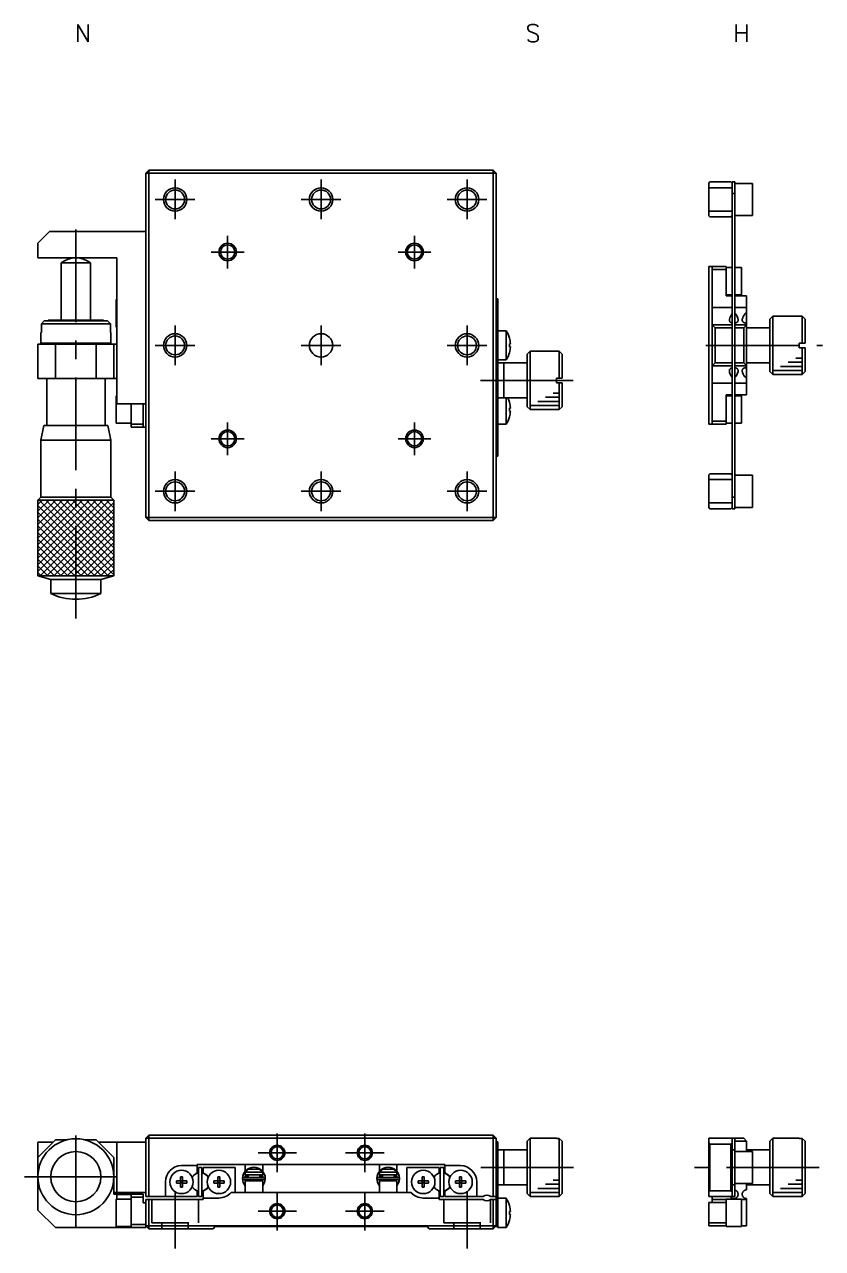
# Model space of a CAD drawing. Extents: x -2 to 326, y -8 to 216.
# Drawn here: x 189 to 325.7, y 6.6 to 216.3 of the extents above; entities that cross this region are included whole.
import ezdxf

# ---------------------------------------------------------------- set-up
doc = ezdxf.new("R2010")
doc.units = 0
doc.header["$LTSCALE"] = 0.5
doc.linetypes.add('CENTER', pattern=[50.8, 31.75, -6.35, 6.35, -6.35])
doc.linetypes.add('DASHED', pattern=[19.05, 12.7, -6.35])
for name, color, linetype in [('MSM_CENTER', 1, 'CENTER'), ('MSM_CONTINUOUS', 7, 'CONTINUOUS'), ('MSM_DASHED', 4, 'DASHED'), ('MSM_NARROW', 5, 'CONTINUOUS'), ('MSM_PART_NUMBER', 7, 'CONTINUOUS')]:
    doc.layers.add(name, color=color, linetype=linetype)
doc.styles.get("Standard").update_dxf_attribs({"font": 'txt.shx', "height": 3, "bigfont": 'bigfont.shx'})

msp = doc.modelspace()

# ---------------------------------------------------------------- linework, layer by layer
at = {"layer": 'MSM_CENTER'}
for p, q in [((214.81, 182.95), (214.81, 189.75)), ((239.81, 182.95), (239.81, 189.75)), ((264.81, 182.95), (264.81, 189.75)), ((211.41, 186.35), (218.21, 186.35)), ((236.41, 186.35), (243.21, 186.35)), ((261.41, 186.35), (268.21, 186.35)), ((197.81, 114.55), (197.81, 182.15)), ((223.81, 174.55), (223.81, 180.15)), ((255.81, 174.55), (255.81, 180.15)), ((221.01, 177.35), (226.61, 177.35)), ((253.01, 177.35), (258.61, 177.35)), ((214.81, 157.95), (214.81, 164.75)), ((239.81, 157.95), (239.81, 164.75)), ((264.81, 157.95), (264.81, 164.75)), ((211.41, 161.35), (218.21, 161.35)), ((236.41, 161.35), (243.21, 161.35)), ((261.41, 161.35), (268.21, 161.35)), ((305.7, 161.35), (325.7, 161.35)), ((267.11, 155.35), (284.11, 155.35)), ((223.81, 142.55), (223.81, 148.15)), ((255.81, 142.55), (255.81, 148.15)), ((221.01, 145.35), (226.61, 145.35)), ((253.01, 145.35), (258.61, 145.35)), ((214.81, 132.95), (214.81, 139.75)), ((239.81, 132.95), (239.81, 139.75)), ((264.81, 132.95), (264.81, 139.75)), ((211.41, 136.35), (218.21, 136.35)), ((236.41, 136.35), (243.21, 136.35)), ((261.41, 136.35), (268.21, 136.35)), ((197.81, 10.1), (197.81, 27.7)), ((232.31, 19.7), (232.31, 26.3)), ((247.31, 19.7), (247.31, 26.3)), ((229.01, 23), (235.61, 23)), ((244.01, 23), (250.61, 23)), ((189.01, 18.9), (206.61, 18.9)), ((267.16, 20.5), (283.56, 20.5)), ((325.15, 20.5), (303.75, 20.5)), ((214.81, 16.4), (214.81, 6.6)), ((232.31, 9.7), (232.31, 16.3)), ((247.31, 9.7), (247.31, 16.3)), ((264.81, 16.4), (264.81, 6.6)), ((229.01, 13), (235.61, 13)), ((244.01, 13), (250.61, 13))]:
    msp.add_line(p, q, dxfattribs=at)
at = {"layer": 'MSM_CONTINUOUS'}
for p, q in [((210.31, 191.35), (209.81, 190.85)), ((210.31, 131.35), (210.31, 191.35)), ((210.31, 191.35), (269.31, 191.35)), ((269.31, 131.35), (269.31, 191.35)), ((269.81, 190.85), (269.31, 191.35)), ((209.81, 131.85), (209.81, 190.85)), ((269.81, 190.85), (209.81, 190.85)), ((269.81, 190.85), (269.81, 131.85)), ((306.4, 189.35), (306.2, 189.15)), ((306.2, 189.15), (306.2, 183.55)), ((306.4, 189.35), (310, 189.35)), ((310.2, 189.15), (310, 189.35)), ((310.2, 133.35), (310.2, 189.35)), ((310.2, 189.35), (310.7, 189.35)), ((310.7, 189.35), (310.7, 133.35)), ((313.7, 189.1), (310.7, 189.1)), ((313.7, 183.6), (313.7, 189.1)), ((310.2, 188.35), (306.2, 188.35)), ((310.7, 187.35), (310.2, 187.35)), ((306.2, 184.35), (310.2, 184.35)), ((306.2, 183.55), (306.4, 183.35)), ((310, 183.35), (306.4, 183.35)), ((310, 183.35), (310.2, 183.55)), ((310.7, 183.6), (313.7, 183.6)), ((193.31, 180.85), (191.31, 178.85)), ((209.81, 180.85), (193.31, 180.85)), ((191.31, 176.35), (191.31, 178.85)), ((204.81, 176.35), (191.31, 176.35)), ((204.81, 176.35), (204.81, 151.35)), ((195.31, 175.47), (195.31, 165.65)), ((200.31, 175.47), (195.31, 175.47)), ((200.31, 165.65), (200.31, 175.47)), ((306.2, 174.85), (306.2, 147.85)), ((306.2, 174.85), (309.2, 174.85)), ((306.8, 147.85), (306.8, 174.85)), ((309.2, 174.35), (306.8, 174.35)), ((309.2, 169.85), (309.2, 174.85)), ((310.2, 174.7), (309.2, 174.7)), ((311.8, 174.7), (310.7, 174.7)), ((311.8, 170), (311.8, 174.7)), ((309.2, 170), (310.2, 170)), ((310.7, 170), (311.8, 170)), ((204.71, 169.2), (204.71, 164.5)), ((204.81, 169.2), (204.71, 169.2)), ((269.81, 169.35), (270.11, 169.35)), ((270.11, 169.35), (270.11, 142.35)), ((306.8, 167.85), (310.2, 167.85)), ((310.2, 169.85), (309.2, 169.85)), ((312.7, 169.85), (310.7, 169.85)), ((310.7, 167.85), (312.7, 167.85)), ((312.7, 169.85), (312.7, 152.85)), ((270.11, 167.35), (269.81, 167.35)), ((309.75, 165.71), (309.75, 165.82)), ((309.75, 165.7), (309.75, 165.71)), ((309.75, 165.66), (309.75, 165.7)), ((310.7, 166.83), (310.77, 166.76)), ((311.25, 165.71), (311.24, 165.67)), ((311.95, 165.71), (311.96, 165.85)), ((311.95, 165.7), (311.95, 165.71)), ((311.95, 165.66), (311.95, 165.7)), ((312.4, 166.74), (312.49, 166.83)), ((312.49, 166.83), (312.59, 166.89)), ((312.59, 166.89), (312.7, 166.91)), ((317.2, 166.35), (316.7, 165.85)), ((316.7, 156.85), (316.7, 165.85)), ((317.2, 166.35), (317.2, 156.35)), ((322.2, 166.35), (317.2, 166.35)), ((322.7, 165.85), (322.2, 166.35)), ((322.2, 161.75), (322.2, 166.35)), ((322.7, 165.85), (322.7, 161.75)), ((191.9, 165.05), (192.4, 165.55)), ((203.73, 165.05), (191.9, 165.05)), ((191.9, 163.55), (191.9, 165.05)), ((192.4, 165.55), (203.22, 165.55)), ((202.56, 165.65), (193.06, 165.65)), ((193.06, 165.65), (193.06, 165.55)), ((202.56, 165.55), (202.56, 165.65)), ((203.22, 165.55), (203.73, 165.05)), ((203.73, 165.05), (203.73, 163.55)), ((204.71, 164.5), (204.81, 164.5)), ((271.5, 163.85), (270.11, 163.85)), ((271.5, 163.85), (271.5, 158.85)), ((306.8, 164.85), (310.2, 164.85)), ((306.8, 164.85), (307.3, 164.35)), ((310.2, 164.35), (307.3, 164.35)), ((307.3, 164.35), (307.3, 158.35)), ((309.75, 165.62), (309.75, 165.66)), ((309.76, 165.58), (309.75, 165.62)), ((309.77, 165.54), (309.76, 165.58)), ((309.78, 165.51), (309.77, 165.54)), ((309.79, 165.49), (309.78, 165.51)), ((309.8, 165.46), (309.79, 165.49)), ((309.82, 165.43), (309.8, 165.46)), ((309.83, 165.41), (309.82, 165.43)), ((309.85, 165.39), (309.83, 165.41)), ((309.87, 165.37), (309.85, 165.39)), ((309.89, 165.35), (309.87, 165.37)), ((309.92, 165.33), (309.89, 165.35)), ((309.94, 165.31), (309.92, 165.33)), ((309.97, 165.29), (309.94, 165.31)), ((310, 165.28), (309.97, 165.29)), ((310.02, 165.26), (310, 165.28)), ((310.05, 165.25), (310.02, 165.26)), ((310.07, 165.24), (310.05, 165.25)), ((310.1, 165.23), (310.07, 165.24)), ((310.13, 165.22), (310.1, 165.23)), ((310.16, 165.21), (310.13, 165.22)), ((310.2, 165.2), (310.16, 165.21)), ((310.72, 165.19), (310.7, 165.18)), ((310.7, 164.85), (312.7, 164.85)), ((312.2, 164.35), (310.7, 164.35)), ((310.74, 165.19), (310.72, 165.19)), ((310.77, 165.2), (310.74, 165.19)), ((310.8, 165.2), (310.77, 165.2)), ((310.83, 165.21), (310.8, 165.2)), ((310.86, 165.22), (310.83, 165.21)), ((310.89, 165.23), (310.86, 165.22)), ((310.91, 165.24), (310.89, 165.23)), ((310.94, 165.25), (310.91, 165.24)), ((310.96, 165.26), (310.94, 165.25)), ((310.99, 165.27), (310.96, 165.26)), ((311.01, 165.29), (310.99, 165.27)), ((311.04, 165.3), (311.01, 165.29)), ((311.06, 165.32), (311.04, 165.3)), ((311.08, 165.34), (311.06, 165.32)), ((311.11, 165.35), (311.08, 165.34)), ((311.12, 165.37), (311.11, 165.35)), ((311.14, 165.39), (311.12, 165.37)), ((311.16, 165.42), (311.14, 165.39)), ((311.18, 165.44), (311.16, 165.42)), ((311.19, 165.47), (311.18, 165.44)), ((311.21, 165.49), (311.19, 165.47)), ((311.22, 165.52), (311.21, 165.49)), ((311.23, 165.55), (311.22, 165.52)), ((311.24, 165.63), (311.23, 165.58)), ((311.23, 165.58), (311.23, 165.55)), ((311.24, 165.67), (311.24, 165.63)), ((311.95, 165.63), (311.95, 165.66)), ((311.96, 165.59), (311.95, 165.63)), ((311.96, 165.56), (311.96, 165.59)), ((311.97, 165.53), (311.96, 165.56)), ((311.99, 165.49), (311.97, 165.53)), ((312, 165.46), (311.99, 165.49)), ((312.01, 165.44), (312, 165.46)), ((312.03, 165.42), (312.01, 165.44)), ((312.05, 165.39), (312.03, 165.42)), ((312.07, 165.37), (312.05, 165.39)), ((312.09, 165.35), (312.07, 165.37)), ((312.11, 165.33), (312.09, 165.35)), ((312.13, 165.31), (312.11, 165.33)), ((312.16, 165.3), (312.13, 165.31)), ((312.18, 165.28), (312.16, 165.3)), ((312.21, 165.27), (312.18, 165.28)), ((312.2, 164.35), (312.7, 164.85)), ((312.2, 158.35), (312.2, 164.35)), ((312.24, 165.25), (312.21, 165.27)), ((312.27, 165.24), (312.24, 165.25)), ((312.3, 165.23), (312.27, 165.24)), ((312.32, 165.22), (312.3, 165.23)), ((312.35, 165.21), (312.32, 165.22)), ((312.38, 165.21), (312.35, 165.21)), ((312.41, 165.2), (312.38, 165.21)), ((312.44, 165.19), (312.41, 165.2)), ((312.47, 165.19), (312.44, 165.19)), ((312.5, 165.18), (312.47, 165.19)), ((312.53, 165.18), (312.5, 165.18)), ((312.56, 165.18), (312.53, 165.18)), ((312.6, 165.17), (312.56, 165.18)), ((312.63, 165.17), (312.6, 165.17)), ((312.66, 165.17), (312.63, 165.17)), ((312.7, 165.17), (312.66, 165.17)), ((316.7, 164.35), (312.7, 164.35)), ((191.31, 155.65), (191.31, 161.55)), ((191.31, 161.55), (204.81, 161.55)), ((191.81, 163.55), (191.81, 161.75)), ((191.81, 163.55), (191.9, 163.55)), ((191.81, 161.75), (203.81, 161.75)), ((191.81, 161.75), (192.01, 161.55)), ((194.31, 161.55), (194.31, 155.65)), ((201.31, 155.65), (201.31, 161.55)), ((203.61, 161.55), (203.81, 161.75)), ((203.73, 163.55), (203.81, 163.55)), ((203.81, 161.75), (203.81, 163.55)), ((204.31, 161.55), (204.31, 155.65)), ((272.07, 162.61), (272.08, 162.61)), ((272.07, 161.61), (272.25, 161.61)), ((321.7, 161.75), (321.7, 160.95)), ((322.7, 161.75), (321.7, 161.75)), ((272.25, 161.09), (272.07, 161.09)), ((272.08, 160.09), (272.07, 160.09)), ((275.61, 160.35), (275.11, 159.85)), ((275.11, 150.85), (275.11, 159.85)), ((280.61, 160.35), (275.61, 160.35)), ((275.61, 160.35), (275.61, 150.35)), ((280.61, 155.75), (280.61, 160.35)), ((281.11, 159.85), (280.61, 160.35)), ((281.11, 159.85), (281.11, 155.75)), ((321.7, 160.95), (322.7, 160.95)), ((322.2, 156.35), (322.2, 160.95)), ((322.7, 160.95), (322.7, 156.85)), ((270.11, 158.85), (271.5, 158.85)), ((275.11, 158.35), (270.11, 158.35)), ((271.11, 152.35), (271.11, 158.35)), ((307.3, 158.35), (306.8, 157.85)), ((310.2, 157.85), (306.8, 157.85)), ((307.3, 158.35), (310.2, 158.35)), ((309.84, 157.3), (309.86, 157.32)), ((309.86, 157.32), (309.88, 157.34)), ((309.88, 157.34), (309.9, 157.36)), ((309.9, 157.36), (309.92, 157.38)), ((309.92, 157.38), (309.94, 157.39)), ((309.94, 157.39), (309.97, 157.41)), ((309.97, 157.41), (309.99, 157.42)), ((309.99, 157.42), (310.02, 157.43)), ((310.02, 157.43), (310.04, 157.45)), ((310.04, 157.45), (310.07, 157.46)), ((310.07, 157.46), (310.1, 157.47)), ((310.1, 157.47), (310.13, 157.48)), ((310.13, 157.48), (310.16, 157.49)), ((310.16, 157.49), (310.2, 157.5)), ((310.7, 158.35), (312.2, 158.35)), ((312.7, 157.85), (310.7, 157.85)), ((310.7, 157.52), (310.73, 157.51)), ((310.73, 157.51), (310.76, 157.5)), ((310.76, 157.5), (310.79, 157.5)), ((310.79, 157.5), (310.82, 157.49)), ((310.82, 157.49), (310.85, 157.48)), ((310.85, 157.48), (310.88, 157.47)), ((310.88, 157.47), (310.91, 157.46)), ((310.91, 157.46), (310.93, 157.45)), ((310.93, 157.45), (310.96, 157.44)), ((310.96, 157.44), (310.98, 157.43)), ((310.98, 157.43), (311.01, 157.42)), ((311.01, 157.42), (311.03, 157.4)), ((311.03, 157.4), (311.05, 157.39)), ((311.05, 157.39), (311.07, 157.37)), ((311.07, 157.37), (311.1, 157.35)), ((311.1, 157.35), (311.12, 157.33)), ((311.12, 157.33), (311.14, 157.31)), ((311.14, 157.31), (311.15, 157.29)), ((312.03, 157.29), (312.05, 157.31)), ((312.05, 157.31), (312.07, 157.33)), ((312.07, 157.33), (312.09, 157.35)), ((312.09, 157.35), (312.12, 157.37)), ((312.12, 157.37), (312.14, 157.39)), ((312.14, 157.39), (312.16, 157.4)), ((312.16, 157.4), (312.18, 157.42)), ((312.18, 157.42), (312.21, 157.43)), ((312.7, 157.85), (312.2, 158.35)), ((312.21, 157.43), (312.24, 157.44)), ((312.24, 157.44), (312.27, 157.46)), ((312.27, 157.46), (312.3, 157.47)), ((312.3, 157.47), (312.33, 157.48)), ((312.33, 157.48), (312.35, 157.49)), ((312.35, 157.49), (312.38, 157.49)), ((312.38, 157.49), (312.41, 157.5)), ((312.41, 157.5), (312.44, 157.51)), ((312.44, 157.51), (312.47, 157.51)), ((312.47, 157.51), (312.5, 157.52)), ((312.5, 157.52), (312.53, 157.52)), ((312.53, 157.52), (312.56, 157.52)), ((312.56, 157.52), (312.59, 157.53)), ((312.59, 157.53), (312.63, 157.53)), ((312.63, 157.53), (312.66, 157.53)), ((312.66, 157.53), (312.7, 157.53)), ((312.7, 158.35), (316.7, 158.35)), ((204.81, 155.65), (191.31, 155.65)), ((192.81, 155.65), (192.81, 147.6)), ((202.81, 147.6), (202.81, 155.65)), ((280.11, 155.75), (280.11, 154.95)), ((281.11, 155.75), (280.11, 155.75)), ((309.75, 157.1), (309.76, 157.13)), ((309.75, 157.07), (309.75, 157.1)), ((309.75, 157.03), (309.75, 157.07)), ((309.75, 156.99), (309.75, 157.03)), ((309.75, 156.99), (309.75, 156.99)), ((309.76, 157.13), (309.77, 157.17)), ((309.77, 157.17), (309.78, 157.2)), ((309.78, 157.2), (309.8, 157.23)), ((309.8, 157.23), (309.81, 157.25)), ((309.81, 157.25), (309.82, 157.27)), ((309.82, 157.27), (309.84, 157.3)), ((311.15, 157.29), (311.17, 157.27)), ((311.17, 157.27), (311.19, 157.24)), ((311.19, 157.24), (311.2, 157.21)), ((311.2, 157.21), (311.21, 157.18)), ((311.21, 157.18), (311.22, 157.15)), ((311.22, 157.15), (311.23, 157.12)), ((311.23, 157.12), (311.24, 157.08)), ((311.25, 156.99), (311.23, 156.86)), ((311.24, 157.08), (311.24, 157.05)), ((311.24, 157.05), (311.24, 157.01)), ((311.24, 157.01), (311.25, 156.99)), ((311.95, 157.07), (311.96, 157.11)), ((311.95, 157.03), (311.95, 157.07)), ((311.95, 156.99), (311.95, 157.03)), ((311.96, 157.15), (311.98, 157.18)), ((311.96, 157.11), (311.96, 157.15)), ((311.98, 157.18), (311.99, 157.22)), ((311.99, 157.22), (312, 157.24)), ((312, 157.24), (312.02, 157.27)), ((312.02, 157.27), (312.03, 157.29)), ((312.49, 155.87), (312.4, 155.95)), ((312.58, 155.81), (312.49, 155.87)), ((312.7, 155.79), (312.58, 155.81)), ((316.7, 156.85), (317.2, 156.35)), ((317.2, 156.35), (322.2, 156.35)), ((322.2, 156.35), (322.7, 156.85)), ((280.11, 154.95), (281.11, 154.95)), ((280.61, 150.35), (280.61, 154.95)), ((281.11, 154.95), (281.11, 150.85)), ((306.8, 154.85), (310.2, 154.85)), ((310.7, 154.85), (312.7, 154.85)), ((204.71, 152.7), (204.71, 148)), ((204.81, 152.7), (204.71, 152.7)), ((209.81, 151.35), (204.81, 151.35)), ((207.31, 147.35), (207.31, 151.35)), ((209.31, 151.35), (209.31, 147.35)), ((270.11, 152.35), (275.11, 152.35)), ((271.5, 152.35), (271.5, 147.85)), ((272.07, 151.61), (272.08, 151.61)), ((309.2, 147.85), (309.2, 152.85)), ((309.2, 152.85), (310.2, 152.85)), ((310.2, 152.7), (309.2, 152.7)), ((310.7, 152.85), (312.7, 152.85)), ((311.8, 152.7), (310.7, 152.7)), ((311.8, 148), (311.8, 152.7)), ((272.07, 150.61), (272.25, 150.61)), ((272.25, 150.09), (272.07, 150.09)), ((272.08, 149.09), (272.07, 149.09)), ((275.11, 150.85), (275.61, 150.35)), ((275.61, 150.35), (280.61, 150.35)), ((280.61, 150.35), (281.11, 150.85)), ((192.31, 147.6), (191.81, 145.1)), ((203.31, 147.6), (192.31, 147.6)), ((203.81, 145.1), (203.31, 147.6)), ((204.71, 148), (207.31, 148)), ((207.31, 147.85), (209.31, 147.85)), ((209.31, 147.35), (207.31, 147.35)), ((209.31, 147.35), (209.81, 147.35)), ((270.11, 147.85), (271.5, 147.85)), ((309.2, 147.85), (306.2, 147.85)), ((306.8, 148.35), (309.2, 148.35)), ((309.2, 148), (310.2, 148)), ((310.7, 148), (311.8, 148)), ((203.81, 145.1), (191.81, 145.1)), ((191.81, 145.1), (191.81, 135.35)), ((203.81, 135.35), (203.81, 145.1)), ((269.81, 144.35), (270.11, 144.35)), ((270.11, 142.35), (269.81, 142.35)), ((306.4, 139.35), (306.2, 139.15)), ((306.2, 139.15), (306.2, 133.55)), ((306.4, 139.35), (310, 139.35)), ((310.2, 139.15), (310, 139.35)), ((313.7, 139.1), (310.7, 139.1)), ((313.7, 133.6), (313.7, 139.1)), ((310.2, 138.35), (306.2, 138.35)), ((191.81, 135.35), (191.31, 134.85)), ((204.31, 134.85), (191.31, 134.85)), ((191.31, 134.85), (191.31, 121.85)), ((203.81, 135.35), (191.81, 135.35)), ((204.31, 134.85), (203.81, 135.35)), ((204.31, 121.85), (204.31, 134.85)), ((306.2, 134.35), (310.2, 134.35)), ((310.2, 135.35), (310.7, 135.35)), ((306.2, 133.55), (306.4, 133.35)), ((310, 133.35), (306.4, 133.35)), ((310, 133.35), (310.2, 133.55)), ((310.7, 133.35), (310.2, 133.35)), ((310.7, 133.6), (313.7, 133.6)), ((209.81, 131.85), (210.31, 131.35)), ((209.81, 131.85), (269.81, 131.85)), ((269.31, 131.35), (210.31, 131.35)), ((269.31, 131.35), (269.81, 131.85)), ((191.31, 121.85), (193.51, 121.26)), ((191.31, 121.85), (204.31, 121.85)), ((202.11, 121.26), (204.31, 121.85)), ((202.11, 121.26), (193.51, 121.26)), ((193.51, 121.26), (193.51, 118.85)), ((202.11, 118.85), (202.11, 121.26)), ((202.11, 118.85), (193.51, 118.85)), ((194.31, 25.2), (191.31, 22.2)), ((194.31, 25.2), (196.21, 25.2)), ((199.41, 25.2), (201.31, 25.2)), ((204.31, 22.2), (201.31, 25.2)), ((209.81, 25.5), (210.31, 26)), ((209.81, 15.5), (209.81, 25.5)), ((209.81, 25.5), (269.81, 25.5)), ((210.31, 26), (210.31, 15.5)), ((210.31, 26), (269.31, 26)), ((269.31, 15.5), (269.31, 26)), ((269.81, 25.5), (269.31, 26)), ((269.81, 10.4), (269.81, 25.5)), ((275.61, 25.5), (275.11, 25)), ((280.11, 25.5), (275.61, 25.5)), ((275.61, 25.5), (275.61, 15.5)), ((280.11, 25.5), (280.11, 25.48)), ((280.11, 25.48), (280.61, 25.48)), ((280.61, 15.52), (280.61, 25.48)), ((280.61, 25.48), (281.11, 24.98)), ((306.2, 25.5), (306.2, 15.5)), ((306.2, 25.5), (312.2, 25.5)), ((310.2, 25.5), (310.2, 15.5)), ((310.7, 25.5), (310.7, 15.5)), ((312.7, 25), (312.2, 25.5)), ((317.2, 25.5), (316.7, 25)), ((317.2, 25.5), (317.2, 15.5)), ((321.7, 25.5), (317.2, 25.5)), ((321.7, 25.5), (321.7, 25.48)), ((321.7, 25.48), (322.2, 25.48)), ((322.2, 15.52), (322.2, 25.48)), ((322.2, 25.48), (322.7, 24.98)), ((191.31, 24.8), (191.31, 13.2)), ((193.91, 24.8), (191.31, 24.8)), ((209.81, 24.8), (201.71, 24.8)), ((204.81, 24.8), (204.81, 16.2)), ((269.81, 24.9), (270.11, 24.9)), ((270.11, 24.9), (270.11, 10.2)), ((275.11, 23.5), (270.11, 23.5)), ((271.11, 23.5), (271.11, 17.5)), ((275.11, 16), (275.11, 25)), ((281.11, 24.98), (281.11, 16.02)), ((306.2, 24.7), (306.4, 24.5)), ((310, 24.5), (306.4, 24.5)), ((306.4, 24.5), (306.4, 16.5)), ((310, 24.5), (310.2, 24.7)), ((310, 16.5), (310, 24.5)), ((310.7, 23.5), (310.2, 23.5)), ((312.7, 25), (310.7, 25)), ((313.7, 23.25), (310.7, 23.25)), ((312.7, 25), (312.7, 23.25)), ((316.7, 23.5), (312.7, 23.5)), ((313.7, 17.75), (313.7, 23.25)), ((316.7, 16), (316.7, 25)), ((322.7, 24.98), (322.7, 16.02)), ((204.31, 15.9), (204.31, 22.2)), ((218.61, 21), (261.01, 21)), ((218.61, 21), (218.61, 19.55)), ((226.81, 21), (226.81, 19.84)), ((229.81, 19.84), (229.81, 21)), ((249.81, 21), (249.81, 19.84)), ((252.81, 19.84), (252.81, 21)), ((261.01, 19.55), (261.01, 21)), ((270.11, 22.9), (269.81, 22.9)), ((215.73, 18.18), (215.73, 18.89)), ((215.73, 18.89), (216.09, 18.89)), ((218.61, 20.8), (215.91, 20.8)), ((216.09, 18.89), (216.09, 18.18)), ((218.61, 19.55), (218.35, 19.4)), ((218.81, 20.5), (218.81, 15.5)), ((219.41, 20.5), (218.81, 20.5)), ((219.41, 15.5), (219.41, 20.5)), ((219.61, 20.5), (225.11, 20.5)), ((219.61, 19.55), (219.61, 20.5)), ((219.61, 19.55), (219.87, 19.4)), ((222.13, 18.18), (222.13, 18.89)), ((222.13, 18.89), (222.49, 18.89)), ((222.49, 18.89), (222.49, 18.18)), ((225.11, 16.2), (225.11, 20.5)), ((226.77, 18.79), (226.88, 19.2)), ((229.81, 19.7), (226.81, 19.7)), ((226.81, 19.7), (226.81, 19.2)), ((226.81, 19.2), (229.81, 19.2)), ((226.81, 19.01), (226.81, 19)), ((226.81, 19.01), (226.81, 19.01)), ((226.81, 19.01), (226.81, 19.01)), ((226.81, 19.01), (226.81, 19.01)), ((226.81, 19.01), (226.81, 19.01)), ((226.81, 19), (227.31, 19)), ((226.87, 19.7), (227.4, 20.2)), ((227.31, 19.2), (227.31, 18.79)), ((227.39, 20.2), (229.23, 20.2)), ((229.23, 20.2), (229.76, 19.7)), ((229.31, 18.79), (229.31, 19.2)), ((229.31, 19), (229.81, 19)), ((229.75, 19.2), (229.86, 18.79)), ((229.81, 19.84), (229.81, 19.84)), ((229.81, 19.84), (229.81, 19.84)), ((229.81, 19.2), (229.81, 19.7)), ((229.81, 19.01), (229.81, 19.01)), ((229.81, 19.01), (229.81, 19.01)), ((229.81, 19), (229.81, 19.01)), ((249.77, 18.79), (249.88, 19.2)), ((252.81, 19.7), (249.81, 19.7)), ((249.81, 19.7), (249.81, 19.2)), ((249.81, 19.2), (252.81, 19.2)), ((249.81, 19.01), (249.81, 19)), ((249.81, 19.01), (249.81, 19.01)), ((249.81, 19.01), (249.81, 19.01)), ((249.81, 19.01), (249.81, 19.01)), ((249.81, 19.01), (249.81, 19.01)), ((249.81, 19), (250.31, 19)), ((249.87, 19.7), (250.4, 20.2)), ((250.31, 19.2), (250.31, 18.79)), ((250.39, 20.2), (252.23, 20.2)), ((252.23, 20.2), (252.76, 19.7)), ((252.31, 18.79), (252.31, 19.2)), ((252.31, 19), (252.81, 19)), ((252.75, 19.2), (252.86, 18.79)), ((252.81, 19.84), (252.81, 19.84)), ((252.81, 19.84), (252.81, 19.84)), ((252.81, 19.2), (252.81, 19.7)), ((252.81, 19.01), (252.81, 19.01)), ((252.81, 19.01), (252.81, 19.01)), ((252.81, 19), (252.81, 19.01)), ((254.51, 20.5), (260.01, 20.5)), ((254.51, 16.2), (254.51, 20.5)), ((257.13, 18.18), (257.13, 18.89)), ((257.13, 18.89), (257.49, 18.89)), ((257.49, 18.89), (257.49, 18.18)), ((260.01, 19.55), (259.75, 19.4)), ((260.01, 19.55), (260.01, 20.5)), ((260.21, 20.5), (260.21, 15.5)), ((260.81, 20.5), (260.21, 20.5)), ((260.81, 15.5), (260.81, 20.5)), ((263.71, 20.8), (261.01, 20.8)), ((261.01, 19.55), (261.27, 19.4)), ((263.53, 18.18), (263.53, 18.89)), ((263.53, 18.89), (263.89, 18.89)), ((263.89, 18.89), (263.89, 18.18)), ((213.16, 18.05), (213.16, 15.5)), ((215.03, 18.18), (215.73, 18.18)), ((215.03, 18.18), (215.03, 17.82)), ((215.73, 17.82), (215.03, 17.82)), ((215.74, 18.17), (215.73, 18.18)), ((215.74, 17.83), (215.73, 17.82)), ((215.73, 17.11), (215.73, 17.82)), ((215.73, 17.11), (216.09, 17.11)), ((215.74, 18.17), (216.08, 18.17)), ((215.74, 17.83), (215.74, 18.17)), ((216.08, 17.83), (215.74, 17.83)), ((216.08, 18.17), (216.09, 18.18)), ((216.08, 18.17), (216.08, 17.83)), ((216.08, 17.83), (216.09, 17.82)), ((216.09, 18.18), (216.8, 18.18)), ((216.8, 17.82), (216.09, 17.82)), ((216.09, 17.82), (216.09, 17.11)), ((216.8, 18.18), (216.8, 17.82)), ((221.43, 18.18), (222.13, 18.18)), ((221.43, 18.18), (221.43, 17.82)), ((222.13, 17.82), (221.43, 17.82)), ((222.14, 18.17), (222.13, 18.18)), ((222.14, 17.83), (222.13, 17.82)), ((222.13, 17.11), (222.13, 17.82)), ((222.13, 17.11), (222.49, 17.11)), ((222.14, 18.17), (222.48, 18.17)), ((222.14, 17.83), (222.14, 18.17)), ((222.48, 17.83), (222.14, 17.83)), ((222.48, 18.17), (222.49, 18.18)), ((222.48, 18.17), (222.48, 17.83)), ((222.48, 17.83), (222.49, 17.82)), ((222.49, 18.18), (223.2, 18.18)), ((223.2, 17.82), (222.49, 17.82)), ((222.49, 17.82), (222.49, 17.11)), ((223.2, 18.18), (223.2, 17.82)), ((230.06, 18.79), (226.56, 18.79)), ((226.56, 18.4), (230.06, 18.4)), ((226.81, 18.2), (226.77, 18.4)), ((229.81, 18.2), (226.81, 18.2)), ((226.81, 18.19), (226.81, 18.2)), ((226.81, 18.2), (226.81, 16.2)), ((226.87, 18.2), (227.12, 18.4)), ((227.31, 18.4), (227.31, 18.2)), ((229.31, 18.2), (229.31, 18.4)), ((229.46, 18.4), (229.54, 18.39)), ((229.54, 18.39), (229.75, 18.2)), ((229.81, 16.2), (229.81, 18.2)), ((230.1, 17.83), (229.81, 17.92)), ((229.81, 17.36), (230.09, 17.83)), ((230.09, 18.4), (230.09, 18.41)), ((230.1, 18.37), (230.09, 18.4)), ((230.12, 18.34), (230.1, 18.37)), ((230.1, 17.83), (230.11, 17.87)), ((230.11, 17.87), (230.12, 17.9)), ((230.13, 18.3), (230.12, 18.34)), ((230.12, 17.9), (230.13, 17.93)), ((230.13, 18.27), (230.13, 18.3)), ((230.14, 18.24), (230.13, 18.27)), ((230.13, 17.93), (230.14, 17.96)), ((230.15, 18.2), (230.14, 18.24)), ((230.14, 17.96), (230.15, 18)), ((230.15, 18.17), (230.15, 18.2)), ((230.15, 18.13), (230.15, 18.17)), ((230.16, 18.1), (230.15, 18.13)), ((230.15, 18.07), (230.16, 18.1)), ((230.15, 18.03), (230.15, 18.07)), ((230.15, 18), (230.15, 18.03)), ((230.16, 18.11), (230.26, 18.57)), ((253.06, 18.79), (249.56, 18.79)), ((249.56, 18.4), (253.06, 18.4)), ((249.81, 18.2), (249.77, 18.4)), ((252.81, 18.2), (249.81, 18.2)), ((249.81, 18.19), (249.81, 18.2)), ((249.81, 18.2), (249.81, 16.2)), ((249.87, 18.2), (250.12, 18.4)), ((250.31, 18.4), (250.31, 18.2)), ((252.31, 18.2), (252.31, 18.4)), ((252.46, 18.4), (252.54, 18.39)), ((252.54, 18.39), (252.75, 18.2)), ((252.81, 16.2), (252.81, 18.2)), ((253.1, 17.83), (252.81, 17.92)), ((252.81, 17.36), (253.09, 17.83)), ((253.09, 18.4), (253.09, 18.41)), ((253.1, 18.37), (253.09, 18.4)), ((253.12, 18.34), (253.1, 18.37)), ((253.1, 17.83), (253.11, 17.87)), ((253.11, 17.87), (253.12, 17.9)), ((253.13, 18.3), (253.12, 18.34)), ((253.12, 17.9), (253.13, 17.93)), ((253.13, 18.27), (253.13, 18.3)), ((253.14, 18.24), (253.13, 18.27)), ((253.13, 17.93), (253.14, 17.96)), ((253.15, 18.2), (253.14, 18.24)), ((253.14, 17.96), (253.15, 18)), ((253.15, 18.17), (253.15, 18.2)), ((253.15, 18.13), (253.15, 18.17)), ((253.16, 18.1), (253.15, 18.13)), ((253.15, 18.07), (253.16, 18.1)), ((253.15, 18.03), (253.15, 18.07)), ((253.15, 18), (253.15, 18.03)), ((253.16, 18.11), (253.26, 18.57)), ((256.43, 18.18), (257.13, 18.18)), ((256.43, 18.18), (256.43, 17.82)), ((257.13, 17.82), (256.43, 17.82)), ((257.14, 18.17), (257.13, 18.18)), ((257.14, 17.83), (257.13, 17.82)), ((257.13, 17.11), (257.13, 17.82)), ((257.13, 17.11), (257.49, 17.11)), ((257.14, 18.17), (257.48, 18.17)), ((257.14, 17.83), (257.14, 18.17)), ((257.48, 17.83), (257.14, 17.83)), ((257.48, 18.17), (257.49, 18.18)), ((257.48, 18.17), (257.48, 17.83)), ((257.48, 17.83), (257.49, 17.82)), ((257.49, 18.18), (258.2, 18.18)), ((258.2, 17.82), (257.49, 17.82)), ((257.49, 17.82), (257.49, 17.11)), ((258.2, 18.18), (258.2, 17.82)), ((262.83, 18.18), (263.53, 18.18)), ((262.83, 18.18), (262.83, 17.82)), ((263.53, 17.82), (262.83, 17.82)), ((263.54, 18.17), (263.53, 18.18)), ((263.54, 17.83), (263.53, 17.82)), ((263.53, 17.11), (263.53, 17.82)), ((263.53, 17.11), (263.89, 17.11)), ((263.54, 18.17), (263.88, 18.17)), ((263.54, 17.83), (263.54, 18.17)), ((263.88, 17.83), (263.54, 17.83)), ((263.88, 18.17), (263.89, 18.18)), ((263.88, 18.17), (263.88, 17.83)), ((263.88, 17.83), (263.89, 17.82)), ((263.89, 18.18), (264.6, 18.18)), ((264.6, 17.82), (263.89, 17.82)), ((263.89, 17.82), (263.89, 17.11)), ((264.6, 18.18), (264.6, 17.82)), ((266.46, 15.5), (266.46, 18.05)), ((270.11, 17.5), (275.11, 17.5)), ((310.2, 17.5), (310.7, 17.5)), ((310.7, 17.75), (313.7, 17.75)), ((312.7, 16.65), (312.7, 17.75)), ((312.7, 17.5), (316.7, 17.5)), ((209.81, 16.2), (204.31, 16.2)), ((209.31, 15.9), (204.31, 15.9)), ((204.71, 15.05), (204.71, 10.35)), ((207.31, 15.05), (204.71, 15.05)), ((204.81, 15.05), (204.81, 15.9)), ((207.31, 15.86), (204.81, 15.86)), ((207.31, 10.2), (207.31, 15.9)), ((209.31, 15.4), (207.31, 15.4)), ((209.31, 15.9), (209.31, 14.4)), ((218.61, 15.5), (209.81, 15.5)), ((209.81, 15), (209.81, 10.2)), ((219.61, 15), (209.81, 15)), ((210.31, 10), (210.31, 15)), ((218.35, 16.6), (218.61, 16.45)), ((218.61, 16.45), (218.61, 15.5)), ((219.41, 15.5), (218.81, 15.5)), ((219.87, 16.6), (219.61, 16.45)), ((219.61, 16.45), (219.61, 15)), ((222.31, 15.25), (219.61, 15.25)), ((255.23, 16.2), (224.39, 16.2)), ((260.01, 15.25), (257.31, 15.25)), ((259.75, 16.6), (260.01, 16.45)), ((260.01, 15), (260.01, 16.45)), ((267.55, 15), (260.01, 15)), ((260.81, 15.5), (260.21, 15.5)), ((261.27, 16.6), (261.01, 16.45)), ((261.01, 15.5), (261.01, 16.45)), ((261.01, 15.5), (267.55, 15.5)), ((268.87, 15.5), (269.81, 15.5)), ((269.81, 15), (268.87, 15)), ((269.31, 15), (269.31, 10)), ((271.5, 15.2), (270.11, 15.2)), ((271.5, 15.2), (271.5, 10.2)), ((275.11, 16), (275.61, 15.5)), ((275.61, 15.5), (280.11, 15.5)), ((280.61, 15.52), (280.11, 15.52)), ((280.11, 15.52), (280.11, 15.5)), ((281.11, 16.02), (280.61, 15.52)), ((306.4, 16.5), (306.2, 16.3)), ((310.7, 15.5), (306.2, 15.5)), ((306.4, 16.5), (310, 16.5)), ((306.8, 14.5), (306.8, 15.5)), ((306.8, 15), (309.2, 15)), ((309.2, 15.05), (309.2, 10.35)), ((311.8, 15.05), (309.2, 15.05)), ((309.87, 15.48), (309.86, 15.5)), ((309.91, 15.44), (309.87, 15.48)), ((309.94, 15.39), (309.91, 15.44)), ((309.98, 15.35), (309.94, 15.39)), ((310.03, 15.32), (309.98, 15.35)), ((310.2, 16.3), (310, 16.5)), ((310.07, 15.28), (310.03, 15.32)), ((310.1, 15.26), (310.07, 15.28)), ((310.13, 15.24), (310.1, 15.26)), ((310.17, 15.22), (310.13, 15.24)), ((310.2, 15.21), (310.17, 15.22)), ((310.24, 15.19), (310.2, 15.21)), ((310.28, 15.18), (310.24, 15.19)), ((310.3, 15.18), (310.28, 15.18)), ((310.32, 15.17), (310.3, 15.18)), ((310.34, 15.17), (310.32, 15.17)), ((310.35, 15.16), (310.34, 15.17)), ((310.37, 15.16), (310.35, 15.16)), ((310.39, 15.16), (310.37, 15.16)), ((310.41, 15.16), (310.39, 15.16)), ((310.42, 15.15), (310.41, 15.16)), ((310.43, 15.15), (310.42, 15.15)), ((310.45, 15.15), (310.43, 15.15)), ((310.46, 15.15), (310.45, 15.15)), ((310.47, 15.15), (310.46, 15.15)), ((310.48, 15.15), (310.47, 15.15)), ((310.5, 15.15), (310.48, 15.15)), ((310.51, 15.15), (310.5, 15.15)), ((310.52, 15.15), (310.51, 15.15)), ((310.53, 15.15), (310.52, 15.15)), ((310.54, 15.15), (310.53, 15.15)), ((310.55, 15.15), (310.54, 15.15)), ((310.57, 15.15), (310.55, 15.15)), ((310.58, 15.15), (310.57, 15.15)), ((310.59, 15.16), (310.58, 15.15)), ((310.61, 15.16), (310.59, 15.16)), ((310.62, 15.16), (310.61, 15.16)), ((310.64, 15.16), (310.62, 15.16)), ((310.65, 15.17), (310.64, 15.16)), ((310.68, 15.17), (310.65, 15.17)), ((310.71, 15.18), (310.68, 15.17)), ((310.7, 16.62), (310.73, 16.61)), ((310.73, 15.19), (310.71, 15.18)), ((310.73, 16.61), (310.76, 16.6)), ((310.76, 15.2), (310.73, 15.19)), ((310.76, 16.6), (310.79, 16.59)), ((310.78, 15.21), (310.76, 15.2)), ((310.8, 15.22), (310.78, 15.21)), ((310.79, 16.59), (310.82, 16.58)), ((310.85, 15.24), (310.8, 15.22)), ((310.82, 16.58), (310.85, 16.56)), ((310.85, 16.56), (310.88, 16.54)), ((310.89, 15.26), (310.85, 15.24)), ((310.88, 16.54), (310.91, 16.53)), ((310.93, 15.29), (310.89, 15.26)), ((310.91, 16.53), (310.93, 16.51)), ((310.93, 16.51), (310.96, 16.49)), ((310.97, 15.32), (310.93, 15.29)), ((310.96, 16.49), (310.98, 16.47)), ((311.02, 15.36), (310.97, 15.32)), ((310.98, 16.47), (311.01, 16.45)), ((311.01, 16.45), (311.03, 16.42)), ((311.06, 15.4), (311.02, 15.36)), ((311.03, 16.42), (311.05, 16.4)), ((311.05, 16.4), (311.07, 16.38)), ((311.09, 15.45), (311.06, 15.4)), ((311.07, 16.38), (311.1, 16.35)), ((311.13, 15.49), (311.09, 15.45)), ((311.1, 16.35), (311.12, 16.32)), ((311.12, 16.32), (311.14, 16.29)), ((311.15, 15.54), (311.13, 15.49)), ((311.14, 16.29), (311.15, 16.26)), ((311.15, 16.26), (311.17, 16.22)), ((311.18, 15.6), (311.15, 15.54)), ((311.17, 16.22), (311.19, 16.19)), ((311.2, 15.64), (311.18, 15.6)), ((311.19, 16.19), (311.2, 16.15)), ((311.2, 16.15), (311.21, 16.11)), ((311.21, 15.68), (311.2, 15.64)), ((311.21, 16.11), (311.22, 16.08)), ((311.22, 15.73), (311.21, 15.68)), ((311.22, 16.08), (311.23, 16.04)), ((311.23, 15.77), (311.22, 15.73)), ((311.23, 16.04), (311.24, 16)), ((311.24, 15.82), (311.23, 15.77)), ((311.24, 16), (311.24, 15.96)), ((311.24, 15.96), (311.24, 15.92)), ((311.24, 15.92), (311.24, 15.87)), ((311.24, 15.87), (311.24, 15.82)), ((311.8, 10.35), (311.8, 15.05)), ((311.8, 15), (312.7, 15)), ((311.95, 15.98), (311.96, 16.03)), ((311.95, 15.94), (311.95, 15.98)), ((311.95, 15.9), (311.95, 15.94)), ((311.95, 15.84), (311.95, 15.9)), ((311.95, 15.79), (311.95, 15.84)), ((311.96, 15.74), (311.95, 15.79)), ((311.96, 16.07), (311.98, 16.12)), ((311.96, 16.03), (311.96, 16.07)), ((311.98, 15.68), (311.96, 15.74)), ((311.98, 16.12), (311.99, 16.16)), ((311.99, 15.64), (311.98, 15.68)), ((311.99, 16.16), (312, 16.19)), ((312.01, 15.59), (311.99, 15.64)), ((312, 16.19), (312.02, 16.22)), ((312.03, 15.55), (312.01, 15.59)), ((312.02, 16.22), (312.03, 16.25)), ((312.03, 16.25), (312.05, 16.29)), ((312.06, 15.5), (312.03, 15.55)), ((312.05, 16.29), (312.07, 16.32)), ((312.09, 15.46), (312.06, 15.5)), ((312.07, 16.32), (312.09, 16.35)), ((312.09, 16.35), (312.12, 16.38)), ((312.12, 15.42), (312.09, 15.46)), ((312.12, 16.38), (312.14, 16.4)), ((312.15, 15.38), (312.12, 15.42)), ((312.14, 16.4), (312.16, 16.43)), ((312.19, 15.34), (312.15, 15.38)), ((312.16, 16.43), (312.18, 16.45)), ((312.18, 16.45), (312.21, 16.47)), ((312.23, 15.31), (312.19, 15.34)), ((312.21, 16.47), (312.24, 16.49)), ((312.28, 15.28), (312.23, 15.31)), ((312.24, 16.49), (312.27, 16.51)), ((312.27, 16.51), (312.3, 16.53)), ((312.32, 15.25), (312.28, 15.28)), ((312.3, 16.53), (312.33, 16.55)), ((312.35, 15.24), (312.32, 15.25)), ((312.33, 16.55), (312.35, 16.57)), ((312.35, 16.57), (312.38, 16.58)), ((312.37, 15.22), (312.35, 15.24)), ((312.4, 15.21), (312.37, 15.22)), ((312.38, 16.58), (312.41, 16.59)), ((312.43, 15.2), (312.4, 15.21)), ((312.41, 16.59), (312.44, 16.6)), ((312.46, 15.19), (312.43, 15.2)), ((312.44, 16.6), (312.47, 16.61)), ((312.49, 15.18), (312.46, 15.19)), ((312.47, 16.61), (312.5, 16.62)), ((312.51, 15.17), (312.49, 15.18)), ((312.5, 16.62), (312.53, 16.63)), ((312.53, 15.17), (312.51, 15.17)), ((312.53, 16.63), (312.56, 16.64)), ((312.54, 15.17), (312.53, 15.17)), ((312.56, 15.16), (312.54, 15.17)), ((312.56, 16.64), (312.59, 16.64)), ((312.58, 15.16), (312.56, 15.16)), ((312.6, 15.16), (312.58, 15.16)), ((312.59, 16.64), (312.63, 16.65)), ((312.61, 15.15), (312.6, 15.16)), ((312.62, 15.15), (312.61, 15.15)), ((312.64, 15.15), (312.62, 15.15)), ((312.63, 16.65), (312.66, 16.65)), ((312.65, 15.15), (312.64, 15.15)), ((312.66, 15.15), (312.65, 15.15)), ((312.66, 16.65), (312.7, 16.65)), ((312.67, 15.15), (312.66, 15.15)), ((312.68, 15.15), (312.67, 15.15)), ((312.7, 15.15), (312.68, 15.15)), ((312.7, 15.15), (312.7, 10.5)), ((316.7, 16), (317.2, 15.5)), ((317.2, 15.5), (321.7, 15.5)), ((322.2, 15.52), (321.7, 15.52)), ((321.7, 15.52), (321.7, 15.5)), ((322.7, 16.02), (322.2, 15.52)), ((191.31, 13.2), (194.31, 10.2)), ((209.31, 14.4), (209.81, 14.4)), ((272.07, 13.96), (272.08, 13.96)), ((272.07, 12.96), (272.25, 12.96)), ((306.2, 14.5), (306.2, 10.5)), ((309.2, 14.5), (306.2, 14.5)), ((207.31, 10.7), (209.81, 10.7)), ((210.31, 10), (209.81, 10.5)), ((269.81, 10.5), (209.81, 10.5)), ((269.81, 10.5), (269.31, 10)), ((269.81, 12.4), (270.11, 12.4)), ((272.25, 12.44), (272.07, 12.44)), ((272.08, 11.44), (272.07, 11.44)), ((306.2, 11), (309.2, 11)), ((309.2, 10.5), (306.2, 10.5)), ((312.7, 10.5), (311.8, 10.5)), ((194.31, 10.2), (209.81, 10.2)), ((204.71, 10.35), (207.31, 10.35)), ((204.81, 10.2), (204.81, 10.35)), ((204.81, 10.27), (207.31, 10.27)), ((221.31, 10), (210.31, 10)), ((221.31, 10), (221.66, 10.35)), ((221.66, 10.35), (257.96, 10.35)), ((257.96, 10.35), (258.31, 10)), ((269.31, 10), (258.31, 10)), ((270.11, 10.4), (269.81, 10.4)), ((270.11, 10.2), (271.5, 10.2)), ((309.2, 10.35), (311.8, 10.35))]:
    msp.add_line(p, q, dxfattribs=at)
for centre, radius in [((214.81, 186.35), 1.62), ((239.81, 186.35), 1.62), ((264.81, 186.35), 1.62), ((223.81, 177.35), 1.23), ((255.81, 177.35), 1.23), ((214.81, 161.35), 1.62), ((239.81, 161.35), 2), ((264.81, 161.35), 1.62), ((223.81, 145.35), 1.23), ((255.81, 145.35), 1.23), ((214.81, 136.35), 1.62), ((239.81, 136.35), 1.62), ((264.81, 136.35), 1.62), ((197.81, 18.9), 6.5), ((197.81, 18.9), 4.3), ((232.31, 23), 1.06), ((247.31, 23), 1.06), ((215.91, 18), 2), ((222.31, 18), 2), ((257.31, 18), 2), ((263.71, 18), 2), ((232.31, 13), 1.06), ((247.31, 13), 1.06)]:
    msp.add_circle(centre, radius, dxfattribs=at)
for centre, radius, start, end in [((197.81, 172.35), 4, 51.3178, 128.6822), ((311.71, 165.45), 1.99, 139.4798, 169.0703), ((309.4, 165.52), 1.85, 5.8826, 42.1861), ((313.9, 165.45), 1.98, 139.2508, 168.207), ((267.76, 161.35), 4.5, 16.2858, 33.749), ((267.76, 161.35), 4.49, 3.3178, 16.2694), ((267.02, 161.35), 5.06, 357.0558, 2.9442), ((267.76, 161.35), 4.5, 326.251, 343.7142), ((267.76, 161.35), 4.49, 343.7306, 356.6822), ((311.57, 157.17), 1.84, 185.6931, 221.3869), ((309.39, 157.22), 1.88, 314.0256, 349.0494), ((313.8, 157.18), 1.86, 185.9008, 221.459), ((267.76, 150.35), 4.5, 16.2858, 26.3878), ((267.76, 150.35), 4.49, 3.3178, 16.2694), ((267.76, 150.35), 4.5, 326.251, 343.7142), ((267.02, 150.35), 5.06, 357.0558, 2.9442), ((267.76, 150.35), 4.49, 343.7306, 356.6822), ((197.81, 127.59), 9.75, 243.8162, 296.1838), ((215.91, 18.05), 2.75, 90, 180), ((219.11, 18), 1.59, 100.893, 149.5667), ((219.23, 17.89), 1.75, 120, 148.1185), ((219.11, 18), 1.59, 30.4332, 79.1069), ((219, 17.89), 1.75, 31.8815, 60), ((228.31, 18.6), 1.94, 0.6685, 179.2598), ((251.31, 18.6), 1.94, 0.6685, 179.2598), ((260.51, 18), 1.59, 100.893, 149.5667), ((260.63, 17.89), 1.75, 120, 148.1185), ((260.51, 18), 1.59, 30.4332, 79.1069), ((260.4, 17.89), 1.75, 31.8815, 60), ((263.71, 18.05), 2.75, 0, 90), ((219.11, 18), 1.59, 210.4333, 259.107), ((219.23, 18.11), 1.75, 211.8815, 240), ((219.11, 18), 1.59, 280.8931, 329.5668), ((219, 18.11), 1.75, 300, 328.1185), ((226.56, 18.6), 0.195, 90, 270), ((228.32, 18.6), 1.95, 180.7712, 219.4295), ((230.06, 18.6), 0.195, 270, 90), ((249.56, 18.6), 0.195, 90, 270), ((251.32, 18.6), 1.95, 180.7712, 219.4295), ((253.06, 18.6), 0.195, 270, 90), ((260.51, 18), 1.59, 210.4333, 259.107), ((260.63, 18.11), 1.75, 211.8815, 240), ((260.51, 18), 1.59, 280.8931, 329.5668), ((260.4, 18.11), 1.75, 300, 328.1185), ((222.31, 18), 2.75, 270, 319.1148), ((257.31, 18), 2.75, 220.8852, 270), ((268.21, 14.75), 1, 48.5904, 131.4096), ((268.21, 15.75), 1, 228.5904, 311.4096), ((267.76, 12.7), 4.5, 16.2858, 33.749), ((267.76, 12.7), 4.49, 3.3178, 16.2694), ((267.02, 12.7), 5.06, 357.0558, 2.9442), ((267.76, 12.7), 4.5, 326.251, 343.7142), ((267.76, 12.7), 4.49, 343.7306, 356.6822)]:
    msp.add_arc(centre, radius, start, end, dxfattribs=at)
at = {"layer": 'MSM_DASHED'}
for p, q in [((210.81, 15), (210.81, 11)), ((218.81, 11), (218.81, 15)), ((260.81, 15), (260.81, 11)), ((268.81, 11), (268.81, 14.95)), ((210.81, 11), (218.81, 11)), ((212.56, 11), (212.56, 10)), ((217.06, 10), (217.06, 11)), ((260.81, 11), (268.81, 11)), ((262.56, 11), (262.56, 10)), ((267.06, 10), (267.06, 11))]:
    msp.add_line(p, q, dxfattribs=at)
at = {"layer": 'MSM_NARROW'}
for p, q in [((318.51, 157.75), (322.2, 157.75)), ((319.83, 158.45), (322.2, 158.45)), ((321.14, 159.15), (322.2, 159.15)), ((317.2, 157.05), (322.2, 157.05)), ((279.56, 153.15), (280.61, 153.15)), ((275.61, 151.05), (280.61, 151.05)), ((276.93, 151.75), (280.61, 151.75)), ((278.24, 152.45), (280.61, 152.45)), ((191.31, 134.09), (192.07, 134.85)), ((191.31, 132.94), (193.22, 134.85)), ((191.31, 131.79), (194.37, 134.85)), ((191.31, 130.64), (195.52, 134.85)), ((191.31, 129.49), (196.67, 134.85)), ((191.31, 128.34), (197.82, 134.85)), ((191.31, 127.19), (198.97, 134.85)), ((191.31, 126.05), (200.12, 134.85)), ((191.31, 124.9), (201.27, 134.85)), ((191.31, 123.75), (202.41, 134.85)), ((191.31, 122.6), (203.56, 134.85)), ((204.31, 122.05), (191.51, 134.85)), ((191.71, 121.85), (204.31, 134.45)), ((204.31, 123.19), (192.66, 134.85)), ((204.31, 124.34), (193.81, 134.85)), ((204.31, 125.49), (194.95, 134.85)), ((204.31, 126.64), (196.1, 134.85)), ((204.31, 127.79), (197.25, 134.85)), ((204.31, 128.94), (198.4, 134.85)), ((204.31, 130.09), (199.55, 134.85)), ((204.31, 131.24), (200.7, 134.85)), ((204.31, 132.39), (201.85, 134.85)), ((204.31, 133.54), (203, 134.85)), ((204.31, 134.69), (204.15, 134.85)), ((203.36, 121.85), (191.31, 133.9)), ((202.21, 121.85), (191.31, 132.75)), ((192.86, 121.85), (204.31, 133.3)), ((194.01, 121.85), (204.31, 132.15)), ((201.06, 121.85), (191.31, 131.6)), ((199.91, 121.85), (191.31, 130.45)), ((195.16, 121.85), (204.31, 131)), ((198.76, 121.85), (191.31, 129.3)), ((197.61, 121.85), (191.31, 128.15)), ((196.31, 121.85), (204.31, 129.85)), ((197.46, 121.85), (204.31, 128.7)), ((196.46, 121.85), (191.31, 127)), ((195.32, 121.85), (191.31, 125.85)), ((198.61, 121.85), (204.31, 127.55)), ((199.76, 121.85), (204.31, 126.41)), ((194.17, 121.85), (191.31, 124.7)), ((200.91, 121.85), (204.31, 125.26)), ((202.05, 121.85), (204.31, 124.11)), ((193.02, 121.85), (191.31, 123.56)), ((191.87, 121.85), (191.31, 122.41)), ((203.2, 121.85), (204.31, 122.96)), ((276.93, 16.9), (280.61, 16.9)), ((278.24, 17.6), (280.61, 17.6)), ((279.56, 18.3), (280.61, 18.3)), ((318.51, 16.9), (322.2, 16.9)), ((319.83, 17.6), (322.2, 17.6)), ((321.14, 18.3), (322.2, 18.3)), ((275.61, 16.2), (280.61, 16.2)), ((317.2, 16.2), (322.2, 16.2))]:
    msp.add_line(p, q, dxfattribs=at)
for centre, radius in [((214.81, 186.35), 2), ((239.81, 186.35), 2), ((264.81, 186.35), 2), ((223.81, 177.35), 1.5), ((255.81, 177.35), 1.5), ((214.81, 161.35), 2), ((264.81, 161.35), 2), ((223.81, 145.35), 1.5), ((255.81, 145.35), 1.5), ((214.81, 136.35), 2), ((239.81, 136.35), 2), ((264.81, 136.35), 2), ((232.31, 23), 1.3), ((247.31, 23), 1.3), ((232.31, 13), 1.3), ((247.31, 13), 1.3)]:
    msp.add_circle(centre, radius, dxfattribs=at)

# ---------------------------------------------------------------- texts
at = {"layer": 'MSM_PART_NUMBER'}
for s, p in [('N', (197.63, 213.34)), ('S', (274.81, 213.34)), ('H', (310.4, 213.34))]:
    msp.add_text(s, height=3, dxfattribs=at).set_placement(p)

doc.saveas('drawing.dxf')
